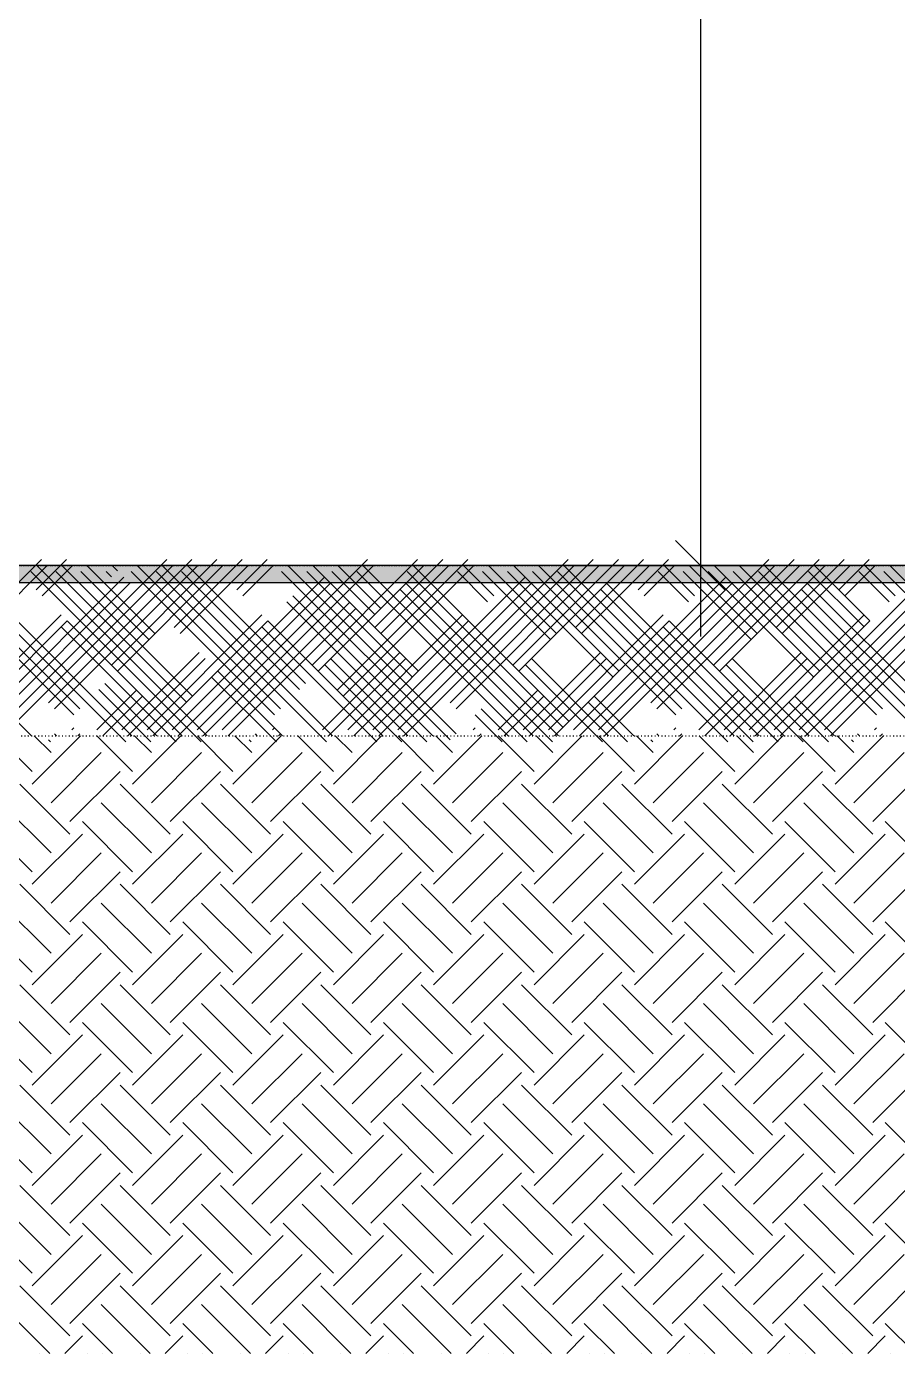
# Model space of a CAD drawing. Extents: x 37185 to 43130, y -8131 to -3926.
# Drawn here: x 39316.9 to 39419.2, y -7688.5 to -7532.7 of the extents above; entities that cross this region are included whole.
import ezdxf

# ---------------------------------------------------------------- set-up
doc = ezdxf.new("R2010")
doc.units = 0
doc.header["$MEASUREMENT"] = 0
doc.linetypes.add('ESTILO_TQS_0002', pattern=[0.4, 0.1, -0.3])
for name, color, linetype in [('36', 253, 'CONTINUOUS'), ('47', 15, 'CONTINUOUS'), ('67', 7, 'CONTINUOUS'), ('75', 9, 'CONTINUOUS'), ('96', 252, 'CONTINUOUS')]:
    doc.layers.add(name, color=color, linetype=linetype)

msp = doc.modelspace()

# ---------------------------------------------------------------- linework, layer by layer
at = {"layer": '36', "linetype": 'Continuous'}
for p, q in [((39322.42, -7613.48), (39305.6, -7596.66)), ((39323.13, -7612.78), (39306.3, -7595.96)), ((39328.54, -7616.66), (39308.54, -7596.66)), ((39329.25, -7615.96), (39309.25, -7595.96)), ((39310.63, -7603.23), (39318.62, -7595.25)), ((39311.34, -7603.94), (39319.32, -7595.96)), ((39313.35, -7615.25), (39333.35, -7595.25)), ((39314.06, -7615.96), (39334.06, -7595.96)), ((39337.38, -7616.66), (39317.38, -7596.66)), ((39318, -7598.81), (39321.56, -7595.25)), ((39338.09, -7615.96), (39318.09, -7595.96)), ((39318.71, -7599.52), (39322.27, -7595.96)), ((39319.47, -7612.07), (39336.29, -7595.25)), ((39320.18, -7612.78), (39337, -7595.96)), ((39335.68, -7612.01), (39320.33, -7596.66)), ((39336.38, -7611.3), (39321.04, -7595.96)), ((39331.26, -7604.65), (39323.27, -7596.66)), ((39331.96, -7603.94), (39323.98, -7595.96)), ((39326.84, -7597.28), (39326.22, -7596.66)), ((39326.84, -7607.65), (39339.24, -7595.25)), ((39327.55, -7596.57), (39326.93, -7595.96)), ((39327.55, -7608.36), (39339.95, -7595.96)), ((39345.99, -7613.48), (39329.17, -7596.66)), ((39346.7, -7612.78), (39329.87, -7595.96)), ((39352.11, -7616.66), (39332.11, -7596.66)), ((39352.82, -7615.96), (39332.82, -7595.96)), ((39334.2, -7603.23), (39342.19, -7595.25)), ((39334.91, -7603.94), (39342.89, -7595.96)), ((39348.94, -7610.54), (39335.06, -7596.66)), ((39349.64, -7609.83), (39335.77, -7595.96)), ((39336.92, -7615.25), (39356.92, -7595.25)), ((39337.63, -7615.96), (39357.63, -7595.96)), ((39341.57, -7598.81), (39345.13, -7595.25)), ((39342.28, -7599.52), (39345.84, -7595.96)), ((39366.61, -7616.43), (39346.84, -7596.66)), ((39367.32, -7615.72), (39347.55, -7595.96)), ((39362.19, -7609.06), (39349.79, -7596.66)), ((39350.41, -7607.65), (39362.81, -7595.25)), ((39362.9, -7608.36), (39350.5, -7595.96)), ((39351.12, -7608.36), (39363.52, -7595.96)), ((39357.77, -7601.7), (39352.74, -7596.66)), ((39353.35, -7610.6), (39368.7, -7595.25)), ((39358.48, -7600.99), (39353.44, -7595.96)), ((39354.06, -7611.3), (39369.41, -7595.96)), ((39375.68, -7616.66), (39355.68, -7596.66)), ((39376.39, -7615.96), (39356.39, -7595.96)), ((39357.77, -7603.23), (39365.76, -7595.25)), ((39358.48, -7603.94), (39366.46, -7595.96)), ((39360.49, -7615.25), (39380.49, -7595.25)), ((39361.2, -7615.96), (39381.2, -7595.96)), ((39379.87, -7614.96), (39361.58, -7596.66)), ((39380.58, -7614.25), (39362.28, -7595.96)), ((39366.61, -7612.07), (39383.44, -7595.25)), ((39367.32, -7612.78), (39384.14, -7595.96)), ((39371.03, -7600.23), (39367.47, -7596.66)), ((39371.74, -7599.52), (39368.18, -7595.96)), ((39378.4, -7604.65), (39370.41, -7596.66)), ((39379.11, -7603.94), (39371.12, -7595.96)), ((39385.76, -7609.06), (39373.36, -7596.66)), ((39373.98, -7607.65), (39386.38, -7595.25)), ((39386.47, -7608.36), (39374.07, -7595.96)), ((39374.69, -7608.36), (39387.09, -7595.96)), ((39393.13, -7613.48), (39376.31, -7596.66)), ((39393.84, -7612.78), (39377.01, -7595.96)), ((39399.25, -7616.66), (39379.25, -7596.66)), ((39399.96, -7615.96), (39379.96, -7595.96)), ((39381.34, -7603.23), (39389.33, -7595.25)), ((39382.05, -7603.94), (39390.03, -7595.96)), ((39384.06, -7615.25), (39404.06, -7595.25)), ((39384.77, -7615.96), (39404.77, -7595.96)), ((39388.71, -7598.81), (39392.27, -7595.25)), ((39389.42, -7599.52), (39392.98, -7595.96)), ((39390.18, -7612.07), (39407.01, -7595.25)), ((39390.89, -7612.78), (39407.71, -7595.96)), ((39394.6, -7600.23), (39391.04, -7596.66)), ((39395.31, -7599.52), (39391.75, -7595.96)), ((39401.97, -7604.65), (39393.99, -7596.66)), ((39402.68, -7603.94), (39394.69, -7595.96)), ((39409.33, -7609.06), (39396.93, -7596.66)), ((39397.55, -7607.65), (39409.95, -7595.25)), ((39410.04, -7608.36), (39397.64, -7595.96)), ((39398.26, -7608.36), (39410.66, -7595.96)), ((39416.7, -7613.48), (39399.88, -7596.66)), ((39417.41, -7612.78), (39400.58, -7595.96)), ((39422.82, -7616.66), (39402.82, -7596.66)), ((39423.53, -7615.96), (39403.53, -7595.96)), ((39404.91, -7603.23), (39412.9, -7595.25)), ((39405.62, -7603.94), (39413.61, -7595.96)), ((39407.63, -7615.25), (39427.63, -7595.25)), ((39408.34, -7615.96), (39428.34, -7595.96)), ((39415.23, -7603.17), (39408.72, -7596.66)), ((39415.93, -7602.47), (39409.42, -7595.96)), ((39412.28, -7598.81), (39415.84, -7595.25)), ((39412.99, -7599.52), (39416.55, -7595.96)), ((39418.17, -7600.23), (39414.61, -7596.66)), ((39418.88, -7599.52), (39415.32, -7595.96)), ((39437.32, -7616.43), (39417.56, -7596.66)), ((39438.03, -7615.72), (39418.26, -7595.96)), ((39310.4, -7615.25), (39328.31, -7597.34)), ((39311.11, -7615.96), (39329.02, -7598.05)), ((39333.97, -7615.25), (39351.88, -7597.34)), ((39334.68, -7615.96), (39352.59, -7598.05)), ((39357.54, -7615.25), (39375.45, -7597.34)), ((39358.25, -7615.96), (39376.16, -7598.05)), ((39379.34, -7615.96), (39361.43, -7598.05)), ((39381.11, -7615.25), (39399.02, -7597.34)), ((39381.82, -7615.96), (39399.73, -7598.05)), ((39402.91, -7615.96), (39385, -7598.05)), ((39404.68, -7615.25), (39422.59, -7597.34)), ((39405.39, -7615.96), (39423.3, -7598.05)), ((39426.48, -7615.96), (39408.57, -7598.05)), ((39364.61, -7615.96), (39348.17, -7599.52)), ((39378.63, -7616.66), (39360.72, -7598.75)), ((39402.2, -7616.66), (39384.29, -7598.75)), ((39425.77, -7616.66), (39407.86, -7598.75)), ((39339.87, -7615.25), (39354.83, -7600.28)), ((39340.57, -7615.96), (39355.54, -7600.99)), ((39363.9, -7616.66), (39347.46, -7600.23)), ((39410.58, -7615.25), (39425.54, -7600.28)), ((39411.28, -7615.96), (39426.25, -7600.99)), ((39307.46, -7615.25), (39320.95, -7601.76)), ((39308.16, -7615.96), (39321.65, -7602.47)), ((39335.14, -7615.96), (39321.65, -7602.47)), ((39331.03, -7615.25), (39344.52, -7601.76)), ((39331.73, -7615.96), (39345.22, -7602.47)), ((39358.71, -7615.96), (39345.22, -7602.47)), ((39354.6, -7615.25), (39368.09, -7601.76)), ((39355.3, -7615.96), (39368.79, -7602.47)), ((39378.17, -7615.25), (39391.66, -7601.76)), ((39378.87, -7615.96), (39392.36, -7602.47)), ((39405.85, -7615.96), (39392.36, -7602.47)), ((39401.74, -7615.25), (39415.23, -7601.76)), ((39402.44, -7615.96), (39415.93, -7602.47)), ((39334.44, -7616.66), (39320.95, -7603.17)), ((39358.01, -7616.66), (39344.52, -7603.17)), ((39405.15, -7616.66), (39391.66, -7603.17)), ((39328.08, -7615.25), (39337.15, -7606.18)), ((39328.79, -7615.96), (39337.86, -7606.88)), ((39351.65, -7615.25), (39360.72, -7606.18)), ((39360.95, -7616.66), (39351.88, -7607.59)), ((39352.36, -7615.96), (39361.43, -7606.88)), ((39361.66, -7615.96), (39352.59, -7606.88)), ((39375.22, -7615.25), (39384.29, -7606.18)), ((39384.52, -7616.66), (39375.45, -7607.59)), ((39375.93, -7615.96), (39385, -7606.88)), ((39385.23, -7615.96), (39376.16, -7606.88)), ((39398.79, -7615.25), (39407.86, -7606.18)), ((39408.09, -7616.66), (39399.02, -7607.59)), ((39399.5, -7615.96), (39408.57, -7606.88)), ((39408.8, -7615.96), (39399.73, -7606.88)), ((39346.22, -7616.66), (39338.62, -7609.06)), ((39346.93, -7615.96), (39339.33, -7608.36)), ((39325.13, -7615.25), (39329.78, -7610.6)), ((39331.49, -7616.66), (39325.37, -7610.54)), ((39332.2, -7615.96), (39326.07, -7609.83)), ((39372.27, -7615.25), (39376.93, -7610.6)), ((39395.84, -7615.25), (39400.5, -7610.6)), ((39317.47, -7615.96), (39312.81, -7611.3)), ((39325.84, -7615.96), (39330.49, -7611.3)), ((39372.98, -7615.96), (39377.63, -7611.3)), ((39387.47, -7616.66), (39382.82, -7612.01)), ((39388.18, -7615.96), (39383.52, -7611.3)), ((39396.55, -7615.96), (39401.2, -7611.3)), ((39411.04, -7616.66), (39406.39, -7612.01)), ((39411.75, -7615.96), (39407.1, -7611.3)), ((39372.74, -7616.66), (39369.56, -7613.48)), ((39373.44, -7615.96), (39370.27, -7612.78)), ((39322.19, -7615.25), (39322.42, -7615.02)), ((39345.76, -7615.25), (39345.99, -7615.02)), ((39369.33, -7615.25), (39369.56, -7615.02)), ((39392.9, -7615.25), (39393.13, -7615.02)), ((39416.47, -7615.25), (39416.7, -7615.02)), ((39317, -7615.96), (39317, -7615.96)), ((39317, -7615.96), (39317, -7615.96)), ((39319.7, -7616.66), (39319.47, -7616.43)), ((39319.95, -7615.96), (39319.95, -7615.96)), ((39319.95, -7615.96), (39319.95, -7615.96)), ((39320.41, -7615.96), (39320.18, -7615.72)), ((39322.89, -7615.96), (39323.13, -7615.72)), ((39323.36, -7615.96), (39323.36, -7615.96)), ((39323.36, -7615.96), (39323.36, -7615.96)), ((39326.3, -7615.96), (39326.3, -7615.96)), ((39326.3, -7615.96), (39326.3, -7615.96)), ((39341.04, -7615.96), (39341.04, -7615.96)), ((39341.04, -7615.96), (39341.04, -7615.96)), ((39343.27, -7616.66), (39343.04, -7616.43)), ((39343.52, -7615.96), (39343.52, -7615.96)), ((39343.52, -7615.96), (39343.52, -7615.96)), ((39343.98, -7615.96), (39343.75, -7615.72)), ((39346.46, -7615.96), (39346.7, -7615.72)), ((39349.41, -7615.96), (39349.41, -7615.96)), ((39349.41, -7615.96), (39349.41, -7615.96)), ((39349.87, -7615.96), (39349.87, -7615.96)), ((39349.87, -7615.96), (39349.87, -7615.96)), ((39355.77, -7615.96), (39355.77, -7615.96)), ((39355.77, -7615.96), (39355.77, -7615.96)), ((39364.14, -7615.96), (39364.14, -7615.96)), ((39364.14, -7615.96), (39364.14, -7615.96)), ((39367.09, -7615.96), (39367.09, -7615.96)), ((39367.09, -7615.96), (39367.09, -7615.96)), ((39367.55, -7615.96), (39367.55, -7615.96)), ((39367.55, -7615.96), (39367.55, -7615.96)), ((39370.03, -7615.96), (39370.27, -7615.72)), ((39370.5, -7615.96), (39370.5, -7615.96)), ((39370.5, -7615.96), (39370.5, -7615.96)), ((39382.28, -7615.96), (39382.28, -7615.96)), ((39382.28, -7615.96), (39382.28, -7615.96)), ((39387.71, -7615.96), (39387.71, -7615.96)), ((39387.71, -7615.96), (39387.71, -7615.96)), ((39390.41, -7616.66), (39390.18, -7616.43)), ((39390.66, -7615.96), (39390.66, -7615.96)), ((39390.66, -7615.96), (39390.66, -7615.96)), ((39391.12, -7615.96), (39390.89, -7615.72)), ((39393.61, -7615.96), (39393.84, -7615.72)), ((39394.07, -7615.96), (39394.07, -7615.96)), ((39394.07, -7615.96), (39394.07, -7615.96)), ((39397.01, -7615.96), (39397.01, -7615.96)), ((39397.01, -7615.96), (39397.01, -7615.96)), ((39413.99, -7616.66), (39413.75, -7616.43)), ((39414.23, -7615.96), (39414.23, -7615.96)), ((39414.23, -7615.96), (39414.23, -7615.96)), ((39414.69, -7615.96), (39414.46, -7615.72)), ((39417.18, -7615.96), (39417.41, -7615.72)), ((39417.64, -7615.96), (39417.64, -7615.96)), ((39417.64, -7615.96), (39417.64, -7615.96))]:
    msp.add_line(p, q, dxfattribs=at)
at = {"layer": '47', "linetype": 'Continuous'}
for p, q in [((39317.55, -7620.14), (39313.37, -7615.96)), ((39317.55, -7621.62), (39323.21, -7615.96)), ((39319.76, -7617.93), (39317.78, -7615.96)), ((39329.34, -7620.14), (39325.15, -7615.96)), ((39329.34, -7621.62), (39335, -7615.96)), ((39331.55, -7617.93), (39329.57, -7615.96)), ((39341.12, -7620.14), (39336.94, -7615.96)), ((39341.12, -7621.62), (39346.78, -7615.96)), ((39343.33, -7617.93), (39341.36, -7615.96)), ((39352.91, -7620.14), (39348.72, -7615.96)), ((39352.91, -7621.62), (39358.57, -7615.96)), ((39355.12, -7617.93), (39353.14, -7615.96)), ((39364.69, -7620.14), (39360.51, -7615.96)), ((39364.69, -7621.62), (39370.35, -7615.96)), ((39366.9, -7617.93), (39364.93, -7615.96)), ((39376.48, -7620.14), (39372.29, -7615.96)), ((39376.48, -7621.62), (39382.14, -7615.96)), ((39378.69, -7617.93), (39376.71, -7615.96)), ((39388.26, -7620.14), (39384.08, -7615.96)), ((39388.26, -7621.62), (39393.92, -7615.96)), ((39390.47, -7617.93), (39388.5, -7615.96)), ((39400.05, -7620.14), (39395.86, -7615.96)), ((39400.05, -7621.62), (39405.71, -7615.96)), ((39402.26, -7617.93), (39400.28, -7615.96)), ((39411.83, -7620.14), (39407.65, -7615.96)), ((39411.83, -7621.62), (39417.5, -7615.96)), ((39414.04, -7617.93), (39412.07, -7615.96)), ((39319.76, -7623.83), (39325.66, -7617.93)), ((39331.55, -7623.83), (39337.44, -7617.93)), ((39343.33, -7623.83), (39349.23, -7617.93)), ((39355.12, -7623.83), (39361.01, -7617.93)), ((39366.9, -7623.83), (39372.8, -7617.93)), ((39378.69, -7623.83), (39384.58, -7617.93)), ((39390.47, -7623.83), (39396.37, -7617.93)), ((39402.26, -7623.83), (39408.15, -7617.93)), ((39414.04, -7623.83), (39419.94, -7617.93)), ((39321.97, -7627.51), (39316.08, -7621.62)), ((39321.97, -7626.04), (39327.87, -7620.14)), ((39333.76, -7627.51), (39327.87, -7621.62)), ((39333.76, -7626.04), (39339.65, -7620.14)), ((39345.54, -7627.51), (39339.65, -7621.62)), ((39345.54, -7626.04), (39351.44, -7620.14)), ((39357.33, -7627.51), (39351.44, -7621.62)), ((39357.33, -7626.04), (39363.22, -7620.14)), ((39369.11, -7627.51), (39363.22, -7621.62)), ((39369.11, -7626.04), (39375.01, -7620.14)), ((39380.9, -7627.51), (39375.01, -7621.62)), ((39380.9, -7626.04), (39386.79, -7620.14)), ((39392.68, -7627.51), (39386.79, -7621.62)), ((39392.68, -7626.04), (39398.58, -7620.14)), ((39404.47, -7627.51), (39398.58, -7621.62)), ((39404.47, -7626.04), (39410.36, -7620.14)), ((39416.25, -7627.51), (39410.36, -7621.62)), ((39416.25, -7626.04), (39422.15, -7620.14)), ((39319.76, -7629.72), (39313.87, -7623.83)), ((39331.55, -7629.72), (39325.66, -7623.83)), ((39343.33, -7629.72), (39337.44, -7623.83)), ((39355.12, -7629.72), (39349.23, -7623.83)), ((39366.9, -7629.72), (39361.01, -7623.83)), ((39378.69, -7629.72), (39372.8, -7623.83)), ((39390.47, -7629.72), (39384.58, -7623.83)), ((39402.26, -7629.72), (39396.37, -7623.83)), ((39414.04, -7629.72), (39408.15, -7623.83)), ((39317.55, -7631.93), (39311.66, -7626.04)), ((39329.34, -7631.93), (39323.45, -7626.04)), ((39341.12, -7631.93), (39335.23, -7626.04)), ((39352.91, -7631.93), (39347.02, -7626.04)), ((39364.69, -7631.93), (39358.8, -7626.04)), ((39376.48, -7631.93), (39370.59, -7626.04)), ((39388.26, -7631.93), (39382.37, -7626.04)), ((39400.05, -7631.93), (39394.16, -7626.04)), ((39411.83, -7631.93), (39405.94, -7626.04)), ((39423.62, -7631.93), (39417.73, -7626.04)), ((39317.55, -7633.4), (39323.45, -7627.51)), ((39329.34, -7633.4), (39335.23, -7627.51)), ((39341.12, -7633.4), (39347.02, -7627.51)), ((39352.91, -7633.4), (39358.8, -7627.51)), ((39364.69, -7633.4), (39370.59, -7627.51)), ((39376.48, -7633.4), (39382.37, -7627.51)), ((39388.26, -7633.4), (39394.16, -7627.51)), ((39400.05, -7633.4), (39405.94, -7627.51)), ((39411.83, -7633.4), (39417.73, -7627.51)), ((39319.76, -7635.61), (39325.66, -7629.72)), ((39331.55, -7635.61), (39337.44, -7629.72)), ((39343.33, -7635.61), (39349.23, -7629.72)), ((39355.12, -7635.61), (39361.01, -7629.72)), ((39366.9, -7635.61), (39372.8, -7629.72)), ((39378.69, -7635.61), (39384.58, -7629.72)), ((39390.47, -7635.61), (39396.37, -7629.72)), ((39402.26, -7635.61), (39408.15, -7629.72)), ((39414.04, -7635.61), (39419.94, -7629.72)), ((39321.97, -7637.82), (39327.87, -7631.93)), ((39333.76, -7637.82), (39339.65, -7631.93)), ((39345.54, -7637.82), (39351.44, -7631.93)), ((39357.33, -7637.82), (39363.22, -7631.93)), ((39369.11, -7637.82), (39375.01, -7631.93)), ((39380.9, -7637.82), (39386.79, -7631.93)), ((39392.68, -7637.82), (39398.58, -7631.93)), ((39404.47, -7637.82), (39410.36, -7631.93)), ((39416.25, -7637.82), (39422.15, -7631.93)), ((39321.97, -7639.29), (39316.08, -7633.4)), ((39333.76, -7639.29), (39327.87, -7633.4)), ((39345.54, -7639.29), (39339.65, -7633.4)), ((39357.33, -7639.29), (39351.44, -7633.4)), ((39369.11, -7639.29), (39363.22, -7633.4)), ((39380.9, -7639.29), (39375.01, -7633.4)), ((39392.68, -7639.29), (39386.79, -7633.4)), ((39404.47, -7639.29), (39398.58, -7633.4)), ((39416.25, -7639.29), (39410.36, -7633.4)), ((39319.76, -7641.5), (39313.87, -7635.61)), ((39331.55, -7641.5), (39325.66, -7635.61)), ((39343.33, -7641.5), (39337.44, -7635.61)), ((39355.12, -7641.5), (39349.23, -7635.61)), ((39366.9, -7641.5), (39361.01, -7635.61)), ((39378.69, -7641.5), (39372.8, -7635.61)), ((39390.47, -7641.5), (39384.58, -7635.61)), ((39402.26, -7641.5), (39396.37, -7635.61)), ((39414.04, -7641.5), (39408.15, -7635.61)), ((39317.55, -7643.71), (39311.66, -7637.82)), ((39329.34, -7643.71), (39323.45, -7637.82)), ((39341.12, -7643.71), (39335.23, -7637.82)), ((39352.91, -7643.71), (39347.02, -7637.82)), ((39364.69, -7643.71), (39358.8, -7637.82)), ((39376.48, -7643.71), (39370.59, -7637.82)), ((39388.26, -7643.71), (39382.37, -7637.82)), ((39400.05, -7643.71), (39394.16, -7637.82)), ((39411.83, -7643.71), (39405.94, -7637.82)), ((39423.62, -7643.71), (39417.73, -7637.82)), ((39317.55, -7645.19), (39323.45, -7639.29)), ((39329.34, -7645.19), (39335.23, -7639.29)), ((39341.12, -7645.19), (39347.02, -7639.29)), ((39352.91, -7645.19), (39358.8, -7639.29)), ((39364.69, -7645.19), (39370.59, -7639.29)), ((39376.48, -7645.19), (39382.37, -7639.29)), ((39388.26, -7645.19), (39394.16, -7639.29)), ((39400.05, -7645.19), (39405.94, -7639.29)), ((39411.83, -7645.19), (39417.73, -7639.29)), ((39319.76, -7647.4), (39325.66, -7641.5)), ((39331.55, -7647.4), (39337.44, -7641.5)), ((39343.33, -7647.4), (39349.23, -7641.5)), ((39355.12, -7647.4), (39361.01, -7641.5)), ((39366.9, -7647.4), (39372.8, -7641.5)), ((39378.69, -7647.4), (39384.58, -7641.5)), ((39390.47, -7647.4), (39396.37, -7641.5)), ((39402.26, -7647.4), (39408.15, -7641.5)), ((39414.04, -7647.4), (39419.94, -7641.5)), ((39321.97, -7649.61), (39327.87, -7643.71)), ((39333.76, -7649.61), (39339.65, -7643.71)), ((39345.54, -7649.61), (39351.44, -7643.71)), ((39357.33, -7649.61), (39363.22, -7643.71)), ((39369.11, -7649.61), (39375.01, -7643.71)), ((39380.9, -7649.61), (39386.79, -7643.71)), ((39392.68, -7649.61), (39398.58, -7643.71)), ((39404.47, -7649.61), (39410.36, -7643.71)), ((39416.25, -7649.61), (39422.15, -7643.71)), ((39321.97, -7651.08), (39316.08, -7645.19)), ((39333.76, -7651.08), (39327.87, -7645.19)), ((39345.54, -7651.08), (39339.65, -7645.19)), ((39357.33, -7651.08), (39351.44, -7645.19)), ((39369.11, -7651.08), (39363.22, -7645.19)), ((39380.9, -7651.08), (39375.01, -7645.19)), ((39392.68, -7651.08), (39386.79, -7645.19)), ((39404.47, -7651.08), (39398.58, -7645.19)), ((39416.25, -7651.08), (39410.36, -7645.19)), ((39319.76, -7653.29), (39313.87, -7647.4)), ((39331.55, -7653.29), (39325.66, -7647.4)), ((39343.33, -7653.29), (39337.44, -7647.4)), ((39355.12, -7653.29), (39349.23, -7647.4)), ((39366.9, -7653.29), (39361.01, -7647.4)), ((39378.69, -7653.29), (39372.8, -7647.4)), ((39390.47, -7653.29), (39384.58, -7647.4)), ((39402.26, -7653.29), (39396.37, -7647.4)), ((39414.04, -7653.29), (39408.15, -7647.4)), ((39317.55, -7655.5), (39311.66, -7649.61)), ((39329.34, -7655.5), (39323.45, -7649.61)), ((39341.12, -7655.5), (39335.23, -7649.61)), ((39352.91, -7655.5), (39347.02, -7649.61)), ((39364.69, -7655.5), (39358.8, -7649.61)), ((39376.48, -7655.5), (39370.59, -7649.61)), ((39388.26, -7655.5), (39382.37, -7649.61)), ((39400.05, -7655.5), (39394.16, -7649.61)), ((39411.83, -7655.5), (39405.94, -7649.61)), ((39423.62, -7655.5), (39417.73, -7649.61)), ((39317.55, -7656.97), (39323.45, -7651.08)), ((39329.34, -7656.97), (39335.23, -7651.08)), ((39341.12, -7656.97), (39347.02, -7651.08)), ((39352.91, -7656.97), (39358.8, -7651.08)), ((39364.69, -7656.97), (39370.59, -7651.08)), ((39376.48, -7656.97), (39382.37, -7651.08)), ((39388.26, -7656.97), (39394.16, -7651.08)), ((39400.05, -7656.97), (39405.94, -7651.08)), ((39411.83, -7656.97), (39417.73, -7651.08)), ((39319.76, -7659.18), (39325.66, -7653.29)), ((39331.55, -7659.18), (39337.44, -7653.29)), ((39343.33, -7659.18), (39349.23, -7653.29)), ((39355.12, -7659.18), (39361.01, -7653.29)), ((39366.9, -7659.18), (39372.8, -7653.29)), ((39378.69, -7659.18), (39384.58, -7653.29)), ((39390.47, -7659.18), (39396.37, -7653.29)), ((39402.26, -7659.18), (39408.15, -7653.29)), ((39414.04, -7659.18), (39419.94, -7653.29)), ((39321.97, -7661.39), (39327.87, -7655.5)), ((39333.76, -7661.39), (39339.65, -7655.5)), ((39345.54, -7661.39), (39351.44, -7655.5)), ((39357.33, -7661.39), (39363.22, -7655.5)), ((39369.11, -7661.39), (39375.01, -7655.5)), ((39380.9, -7661.39), (39386.79, -7655.5)), ((39392.68, -7661.39), (39398.58, -7655.5)), ((39404.47, -7661.39), (39410.36, -7655.5)), ((39416.25, -7661.39), (39422.15, -7655.5)), ((39321.97, -7662.86), (39316.08, -7656.97)), ((39333.76, -7662.86), (39327.87, -7656.97)), ((39345.54, -7662.86), (39339.65, -7656.97)), ((39357.33, -7662.86), (39351.44, -7656.97)), ((39369.11, -7662.86), (39363.22, -7656.97)), ((39380.9, -7662.86), (39375.01, -7656.97)), ((39392.68, -7662.86), (39386.79, -7656.97)), ((39404.47, -7662.86), (39398.58, -7656.97)), ((39416.25, -7662.86), (39410.36, -7656.97)), ((39319.76, -7665.07), (39313.87, -7659.18)), ((39331.55, -7665.07), (39325.66, -7659.18)), ((39343.33, -7665.07), (39337.44, -7659.18)), ((39355.12, -7665.07), (39349.23, -7659.18)), ((39366.9, -7665.07), (39361.01, -7659.18)), ((39378.69, -7665.07), (39372.8, -7659.18)), ((39390.47, -7665.07), (39384.58, -7659.18)), ((39402.26, -7665.07), (39396.37, -7659.18)), ((39414.04, -7665.07), (39408.15, -7659.18)), ((39317.55, -7667.28), (39311.66, -7661.39)), ((39329.34, -7667.28), (39323.45, -7661.39)), ((39341.12, -7667.28), (39335.23, -7661.39)), ((39352.91, -7667.28), (39347.02, -7661.39)), ((39364.69, -7667.28), (39358.8, -7661.39)), ((39376.48, -7667.28), (39370.59, -7661.39)), ((39388.26, -7667.28), (39382.37, -7661.39)), ((39400.05, -7667.28), (39394.16, -7661.39)), ((39411.83, -7667.28), (39405.94, -7661.39)), ((39423.62, -7667.28), (39417.73, -7661.39)), ((39317.55, -7668.76), (39323.45, -7662.86)), ((39329.34, -7668.76), (39335.23, -7662.86)), ((39341.12, -7668.76), (39347.02, -7662.86)), ((39352.91, -7668.76), (39358.8, -7662.86)), ((39364.69, -7668.76), (39370.59, -7662.86)), ((39376.48, -7668.76), (39382.37, -7662.86)), ((39388.26, -7668.76), (39394.16, -7662.86)), ((39400.05, -7668.76), (39405.94, -7662.86)), ((39411.83, -7668.76), (39417.73, -7662.86)), ((39319.76, -7670.97), (39325.66, -7665.07)), ((39331.55, -7670.97), (39337.44, -7665.07)), ((39343.33, -7670.97), (39349.23, -7665.07)), ((39355.12, -7670.97), (39361.01, -7665.07)), ((39366.9, -7670.97), (39372.8, -7665.07)), ((39378.69, -7670.97), (39384.58, -7665.07)), ((39390.47, -7670.97), (39396.37, -7665.07)), ((39402.26, -7670.97), (39408.15, -7665.07)), ((39414.04, -7670.97), (39419.94, -7665.07)), ((39321.97, -7673.18), (39327.87, -7667.28)), ((39333.76, -7673.18), (39339.65, -7667.28)), ((39345.54, -7673.18), (39351.44, -7667.28)), ((39357.33, -7673.18), (39363.22, -7667.28)), ((39369.11, -7673.18), (39375.01, -7667.28)), ((39380.9, -7673.18), (39386.79, -7667.28)), ((39392.68, -7673.18), (39398.58, -7667.28)), ((39404.47, -7673.18), (39410.36, -7667.28)), ((39416.25, -7673.18), (39422.15, -7667.28)), ((39321.97, -7674.65), (39316.08, -7668.76)), ((39333.76, -7674.65), (39327.87, -7668.76)), ((39345.54, -7674.65), (39339.65, -7668.76)), ((39357.33, -7674.65), (39351.44, -7668.76)), ((39369.11, -7674.65), (39363.22, -7668.76)), ((39380.9, -7674.65), (39375.01, -7668.76)), ((39392.68, -7674.65), (39386.79, -7668.76)), ((39404.47, -7674.65), (39398.58, -7668.76)), ((39416.25, -7674.65), (39410.36, -7668.76)), ((39319.76, -7676.86), (39313.87, -7670.97)), ((39331.55, -7676.86), (39325.66, -7670.97)), ((39343.33, -7676.86), (39337.44, -7670.97)), ((39355.12, -7676.86), (39349.23, -7670.97)), ((39366.9, -7676.86), (39361.01, -7670.97)), ((39378.69, -7676.86), (39372.8, -7670.97)), ((39390.47, -7676.86), (39384.58, -7670.97)), ((39402.26, -7676.86), (39396.37, -7670.97)), ((39414.04, -7676.86), (39408.15, -7670.97)), ((39317.55, -7679.07), (39311.66, -7673.18)), ((39317.55, -7680.54), (39323.45, -7674.65)), ((39329.34, -7679.07), (39323.45, -7673.18)), ((39329.34, -7680.54), (39335.23, -7674.65)), ((39341.12, -7679.07), (39335.23, -7673.18)), ((39341.12, -7680.54), (39347.02, -7674.65)), ((39352.91, -7679.07), (39347.02, -7673.18)), ((39352.91, -7680.54), (39358.8, -7674.65)), ((39364.69, -7679.07), (39358.8, -7673.18)), ((39364.69, -7680.54), (39370.59, -7674.65)), ((39376.48, -7679.07), (39370.59, -7673.18)), ((39376.48, -7680.54), (39382.37, -7674.65)), ((39388.26, -7679.07), (39382.37, -7673.18)), ((39388.26, -7680.54), (39394.16, -7674.65)), ((39400.05, -7679.07), (39394.16, -7673.18)), ((39400.05, -7680.54), (39405.94, -7674.65)), ((39411.83, -7679.07), (39405.94, -7673.18)), ((39411.83, -7680.54), (39417.73, -7674.65)), ((39423.62, -7679.07), (39417.73, -7673.18)), ((39319.76, -7682.75), (39325.66, -7676.86)), ((39331.55, -7682.75), (39337.44, -7676.86)), ((39343.33, -7682.75), (39349.23, -7676.86)), ((39355.12, -7682.75), (39361.01, -7676.86)), ((39366.9, -7682.75), (39372.8, -7676.86)), ((39378.69, -7682.75), (39384.58, -7676.86)), ((39390.47, -7682.75), (39396.37, -7676.86)), ((39402.26, -7682.75), (39408.15, -7676.86)), ((39414.04, -7682.75), (39419.94, -7676.86)), ((39321.97, -7684.96), (39327.87, -7679.07)), ((39333.76, -7684.96), (39339.65, -7679.07)), ((39345.54, -7684.96), (39351.44, -7679.07)), ((39357.33, -7684.96), (39363.22, -7679.07)), ((39369.11, -7684.96), (39375.01, -7679.07)), ((39380.9, -7684.96), (39386.79, -7679.07)), ((39392.68, -7684.96), (39398.58, -7679.07)), ((39404.47, -7684.96), (39410.36, -7679.07)), ((39416.25, -7684.96), (39422.15, -7679.07)), ((39321.97, -7686.43), (39316.08, -7680.54)), ((39333.76, -7686.43), (39327.87, -7680.54)), ((39345.54, -7686.43), (39339.65, -7680.54)), ((39357.33, -7686.43), (39351.44, -7680.54)), ((39369.11, -7686.43), (39363.22, -7680.54)), ((39380.9, -7686.43), (39375.01, -7680.54)), ((39392.68, -7686.43), (39386.79, -7680.54)), ((39404.47, -7686.43), (39398.58, -7680.54)), ((39416.25, -7686.43), (39410.36, -7680.54)), ((39319.61, -7688.49), (39313.87, -7682.75)), ((39331.4, -7688.49), (39325.66, -7682.75)), ((39343.18, -7688.49), (39337.44, -7682.75)), ((39354.97, -7688.49), (39349.23, -7682.75)), ((39366.75, -7688.49), (39361.01, -7682.75)), ((39378.54, -7688.49), (39372.8, -7682.75)), ((39390.32, -7688.49), (39384.58, -7682.75)), ((39402.11, -7688.49), (39396.37, -7682.75)), ((39413.89, -7688.49), (39408.15, -7682.75)), ((39326.98, -7688.49), (39323.45, -7684.96)), ((39338.76, -7688.49), (39335.23, -7684.96)), ((39350.55, -7688.49), (39347.02, -7684.96)), ((39362.34, -7688.49), (39358.8, -7684.96)), ((39374.12, -7688.49), (39370.59, -7684.96)), ((39385.91, -7688.49), (39382.37, -7684.96)), ((39397.69, -7688.49), (39394.16, -7684.96)), ((39409.48, -7688.49), (39405.94, -7684.96)), ((39421.26, -7688.49), (39417.73, -7684.96)), ((39321.39, -7688.49), (39323.45, -7686.43)), ((39333.17, -7688.49), (39335.23, -7686.43)), ((39344.96, -7688.49), (39347.02, -7686.43)), ((39356.74, -7688.49), (39358.8, -7686.43)), ((39368.53, -7688.49), (39370.59, -7686.43)), ((39380.31, -7688.49), (39382.37, -7686.43)), ((39392.1, -7688.49), (39394.16, -7686.43)), ((39403.88, -7688.49), (39405.94, -7686.43)), ((39415.67, -7688.49), (39417.73, -7686.43)), ((39318.44, -7688.49), (39318.44, -7688.49)), ((39324.03, -7688.49), (39324.03, -7688.49)), ((39325.8, -7688.49), (39325.8, -7688.49)), ((39330.22, -7688.49), (39330.22, -7688.49)), ((39335.82, -7688.49), (39335.82, -7688.49)), ((39337.59, -7688.49), (39337.59, -7688.49)), ((39342.01, -7688.49), (39342.01, -7688.49)), ((39347.6, -7688.49), (39347.6, -7688.49)), ((39349.37, -7688.49), (39349.37, -7688.49)), ((39353.79, -7688.49), (39353.79, -7688.49)), ((39359.39, -7688.49), (39359.39, -7688.49)), ((39361.16, -7688.49), (39361.16, -7688.49)), ((39365.58, -7688.49), (39365.58, -7688.49)), ((39371.17, -7688.49), (39371.17, -7688.49)), ((39372.95, -7688.49), (39372.95, -7688.49)), ((39377.36, -7688.49), (39377.36, -7688.49)), ((39382.96, -7688.49), (39382.96, -7688.49)), ((39384.73, -7688.49), (39384.73, -7688.49)), ((39389.15, -7688.49), (39389.15, -7688.49)), ((39394.74, -7688.49), (39394.74, -7688.49)), ((39396.52, -7688.49), (39396.52, -7688.49)), ((39400.93, -7688.49), (39400.93, -7688.49)), ((39406.53, -7688.49), (39406.53, -7688.49)), ((39408.3, -7688.49), (39408.3, -7688.49)), ((39412.72, -7688.49), (39412.72, -7688.49)), ((39418.31, -7688.49), (39418.31, -7688.49))]:
    msp.add_line(p, q, dxfattribs=at)
at = {"layer": '67', "linetype": 'ESTILO_TQS_0002'}
for p, q in [((37622.47, -7595.96), (39979.65, -7595.96)), ((37628.25, -7595.96), (39890.03, -7595.96)), ((37628.25, -7615.96), (40010.49, -7615.96))]:
    msp.add_line(p, q, dxfattribs=at)
at = {"layer": '75', "linetype": 'Continuous'}
for p, q in [((39396.04, -7428.95), (39396.04, -7604.29)), ((39393.09, -7593.01), (39398.98, -7598.9)), ((39372.57, -7595.96), (39372.57, -7595.96)), ((39380.91, -7595.96), (39404.37, -7595.96))]:
    msp.add_line(p, q, dxfattribs=at)
at = {"layer": '96', "linetype": 'Continuous'}
msp.add_lwpolyline([(39780.16, -7595.96), (38583.96, -7595.96), (38583.96, -7597.96), (39780.16, -7597.96), (39780.16, -7595.96)], dxfattribs=at)
for points in [[(39780.16, -7595.96), (38583.96, -7595.96), (38583.96, -7597.96)], [(39780.16, -7595.96), (38583.96, -7597.96), (39780.16, -7597.96)]]:
    msp.add_solid(points, dxfattribs=at)

doc.saveas('drawing.dxf')
